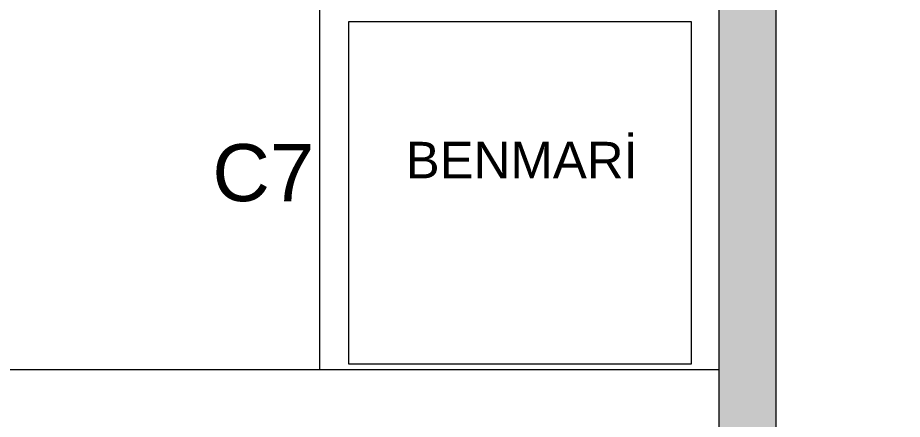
# Model space of a CAD drawing. Header units: millimetres. Extents: x 567392 to 582402, y 4512800 to 4518063.
# Drawn here: x 575771.8 to 575926.8, y 4513695.7 to 4513766 of the extents above; entities that cross this region are included whole.
import ezdxf

# ---------------------------------------------------------------- set-up
doc = ezdxf.new("R2010")
doc.units = ezdxf.units.MM
doc.layers.add('tefriş', color=251, linetype='Continuous', lineweight=13)
doc.layers.add('Yazi', color=95, linetype='Continuous', lineweight=13)
doc.layers.add('yücel-poz no', color=7, linetype='Continuous')
doc.styles.add('ekp-yazı', font='Arial.ttf', dxfattribs={"height": 10})
doc.styles.get("Standard").update_dxf_attribs({"font": 'Arial.ttf'})

msp = doc.modelspace()

# ---------------------------------------------------------------- hatches: boundary and pattern name
at = {"layer": 'tefriş'}
h = msp.add_hatch(dxfattribs=at)
h.set_pattern_fill('AR-RSHKE', color=34, scale=0.01)
h.set_pattern_definition([(0, (500121.8337, 4493135.302), (6.477, 3.048), [1.524, -1.27, 1.778, -0.762, 2.286, -1.016]), (0, (500123.3577, 4493135.429), (6.477, 3.048), [1.27, -4.826, 1.016, -1.524]), (0, (500126.4057, 4493135.1115), (6.477, 3.048), [0.762, -7.874]), (90, (500121.8337, 4493135.302), (-2.159, 3.048), [2.921, -9.271]), (90, (500123.3577, 4493135.302), (-2.159, 3.048), [2.8575, -9.3345]), (90, (500124.6277, 4493135.302), (-2.159, 3.048), [2.667, -9.525]), (90, (500126.4057, 4493135.1115), (-2.159, 3.048), [2.921, -9.271]), (90, (500127.1677, 4493135.1115), (-2.159, 3.048), [2.921, -9.271]), (90, (500129.4537, 4493135.302), (-2.159, 3.048), [2.794, -9.398])])
h.paths.add_polyline_path([(575894.65, 4513949.643), (575904.65, 4513949.643), (575904.65, 4514106.639), (575894.65, 4514106.639)])
h.paths.add_polyline_path([(575894.65, 4513766.643), (575904.65, 4513766.643), (575904.65, 4513949.643), (575894.65, 4513949.643)])
h.paths.add_polyline_path([(575904.65, 4513766.643), (575894.65, 4513766.643), (575894.65, 4513624.399), (575904.65, 4513624.399), (575904.65, 4513704.399)])
h.paths.add_polyline_path([(575894.65, 4514106.639), (575904.65, 4514106.639, -0.1883199), (575926.795, 4514176.489), (575919.646, 4514183.559, 0.1891226)])
h.paths.add_polyline_path([(575695.638, 4513654.181), (575695.638, 4513674.72), (575675.031, 4513674.72), (575675.031, 4513654.181)], flags=9)
h.paths.add_polyline_path([(575765.626, 4513636.351), (575793.934, 4513636.351), (575793.934, 4513656.958), (575765.626, 4513656.958)], flags=9)
h.paths.add_polyline_path([(575702.843, 4513670.91), (575742.802, 4513670.91), (575742.802, 4513691.517), (575702.843, 4513691.517)], flags=9)
h.paths.add_polyline_path([(575777.567, 4513666.382), (575798.106, 4513666.382), (575798.106, 4513686.989), (575777.567, 4513686.989)], flags=9)
h.paths.add_polyline_path([(575826.257, 4513667.697), (575866.216, 4513667.697), (575866.216, 4513688.304), (575826.257, 4513688.304)], flags=9)

# ---------------------------------------------------------------- linework, layer by layer
for p, q in [((575824.65, 4514106.639), (575824.65, 4513704.399)), ((575894.65, 4514106.639), (575894.65, 4513624.399)), ((575904.65, 4514106.639), (575904.65, 4513704.399)), ((575654.65, 4513704.399), (575894.65, 4513704.399)), ((575904.65, 4513704.399), (575904.65, 4513624.399))]:
    msp.add_line(p, q, dxfattribs=at)
msp.add_lwpolyline([(575829.815, 4513765.312), (575889.815, 4513765.312), (575889.815, 4513705.312), (575829.815, 4513705.312)], close=True, dxfattribs=at)

# ---------------------------------------------------------------- texts
at = {"layer": 'Yazi', "lineweight": 25, "insert": (575880.431, 4513737.854), "char_height": 6.389, "attachment_point": 9}
msp.add_mtext_dynamic_manual_height_columns('BENMARİ', width=53.44413, gutter_width=58.688, heights=[0], dxfattribs=at)
msp.add_mtext_dynamic_manual_height_columns('BENMARİ', width=53.44413, gutter_width=58.688, heights=[0], dxfattribs=at)
at = {"layer": 'yücel-poz no', "insert": (575805.894, 4513743.85), "char_height": 10, "attachment_point": 1, "style": 'ekp-yazı'}
msp.add_mtext_dynamic_manual_height_columns('C7', width=12.08661, gutter_width=60, heights=[0], dxfattribs=at)

doc.saveas('drawing.dxf')
